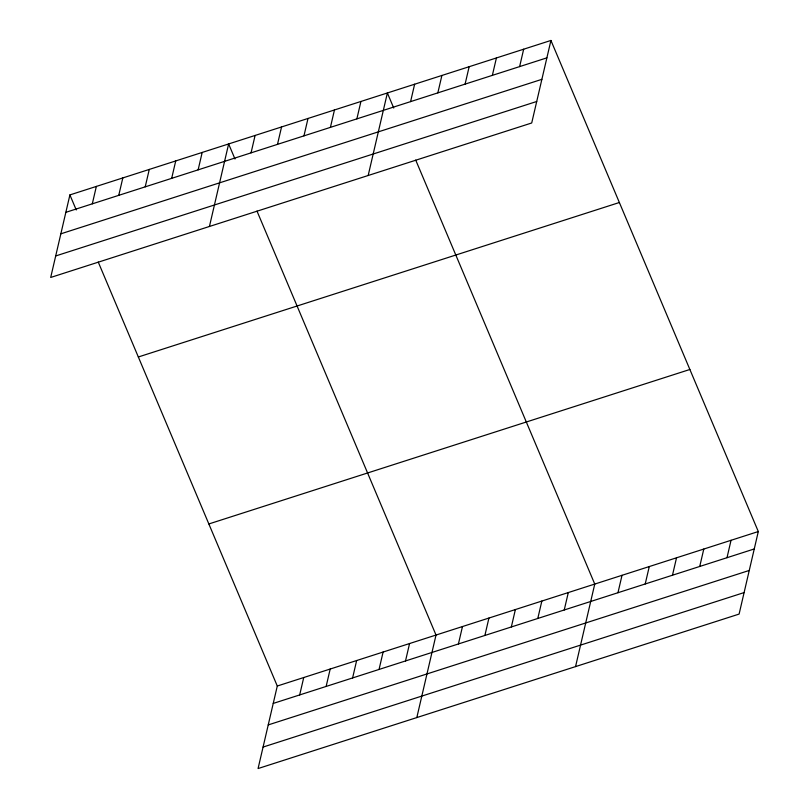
<?xml version="1.0" encoding="UTF-8"?>
<svg xmlns="http://www.w3.org/2000/svg" width="809" height="809" viewBox="0 0 809 809"><rect width="100%" height="100%" fill="white"/><g stroke="black" fill="none" stroke-linecap="round" stroke-linejoin="round"><path stroke-width="1.21" d="M69.898 194.918L50.694 277.457L531.715 122.978L550.929 40.45L69.898 194.918L76.258 209.966M92.307 203.828L96.352 186.424M118.761 195.333L122.816 177.929M145.215 186.839L149.271 169.435M171.68 178.344L175.725 160.94M198.134 169.85L202.179 152.446M209.43 226.48L228.634 143.941L234.994 158.999M251.043 152.861L255.098 135.447M277.497 144.356L281.552 126.952M303.962 135.861L308.007 118.458M330.416 127.367L334.461 109.963M356.87 118.872L360.925 101.469M368.176 175.502L387.38 92.974L393.73 108.022M410.588 101.621L414.633 84.217M98.253 262.065L277.285 686.022L258.071 768.55L739.102 614.082L758.306 531.543L550.929 40.45M437.841 92.873L441.896 75.459M299.684 694.931L303.739 677.527M465.104 84.116L469.149 66.712M326.138 686.436L330.193 669.023M492.357 75.358L496.413 57.955M352.603 677.942L356.648 660.528M379.057 669.437L383.102 652.034M519.621 66.611L523.666 49.207M405.511 660.943L409.566 643.539M416.817 717.573L436.021 635.045L256.989 211.088M458.42 643.954L462.475 626.55M484.884 635.459L488.929 618.056M511.339 626.965L515.384 609.551M537.793 618.47L541.848 601.057M564.247 609.966L568.302 592.562M575.553 666.596L594.757 584.068L415.725 160.111M617.965 592.724L622.02 575.31M645.218 583.967L649.273 566.563M672.481 575.209L676.526 557.806M699.734 566.462L703.79 549.058M726.998 557.704L731.043 540.301M65.853 212.332L546.874 57.854M60.847 233.821L541.868 79.343M55.7 255.957L536.721 101.489M138.339 356.981L619.36 202.513M208.843 523.959L689.875 369.48M277.285 686.022L758.306 531.543M273.23 703.426L754.251 548.957M268.234 724.915L749.255 570.446M263.077 747.061L744.098 592.582"/></g></svg>
